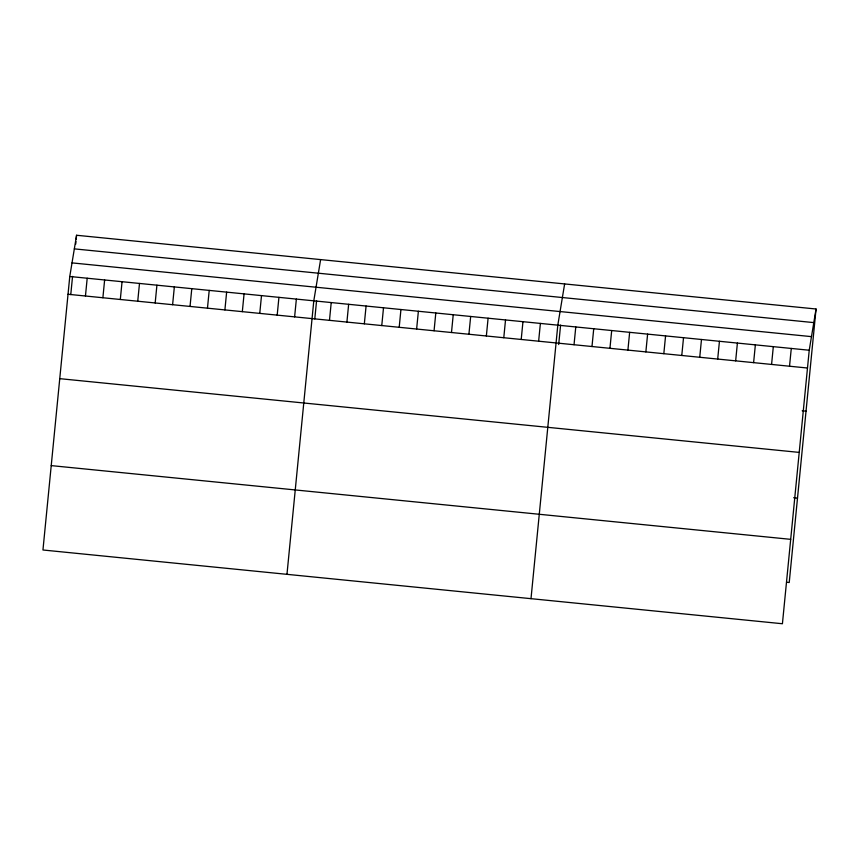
<?xml version="1.0" encoding="UTF-8"?>
<svg xmlns="http://www.w3.org/2000/svg" width="859" height="859" viewBox="0 0 859 859"><rect width="100%" height="100%" fill="white"/><g stroke="black" fill="none" stroke-linecap="round" stroke-linejoin="round"><path stroke-width="1.29" d="M69.772 276.491L42.95 549.996L782.42 623.741L809.232 350.236L816.05 309.004L76.58 235.259L69.772 276.491L809.232 350.236M70.771 294.583L72.553 276.405M75.71 244.149L75.957 241.615M76.215 239.07L76.58 235.259M85.449 296.011L87.199 278.23M102.887 297.751L104.626 279.97M120.314 299.49L122.053 281.709M137.741 301.23L139.491 283.449M155.178 302.959L156.918 285.188M172.605 304.698L174.345 286.927M190.032 306.438L191.782 288.656M207.47 308.177L209.209 290.396M224.897 309.916L226.636 292.135M242.324 311.656L244.074 293.875M259.762 313.395L261.501 295.614M277.189 315.135L278.928 297.354M294.616 316.864L296.366 299.093M286.97 574.327L313.793 300.833L320.611 259.601M314.791 318.925L316.574 300.747M329.48 320.343L331.22 302.572M346.907 322.082L348.647 304.301M364.334 323.822L366.084 306.04M381.772 325.561L383.511 307.78M399.199 327.3L400.938 309.519M416.626 329.04L418.376 311.259M434.063 330.769L435.803 312.998M451.49 332.508L453.23 314.738M468.917 334.248L470.668 316.477M486.355 335.987L488.095 318.206M503.782 337.727L505.522 319.945M521.209 339.466L522.959 321.685M538.636 341.206L540.386 323.424M531.002 598.669L557.813 325.164L564.631 283.932M558.683 344.556L560.594 325.078M574.027 344.727L575.777 326.957M591.991 346.521L593.73 328.75M609.944 348.314L611.694 330.532M627.908 350.107L629.647 332.326M645.861 351.9L647.611 334.119M663.824 353.683L665.564 335.912M681.778 355.476L683.528 337.694M699.741 357.269L701.481 339.488M717.694 359.062L719.445 341.281M735.658 360.855L737.398 343.074M753.611 362.638L755.362 344.867M771.575 364.431L773.315 346.649M789.528 366.224L791.279 348.443M816.05 309.004L789.228 582.509L786.672 582.252M74.336 248.874L813.795 322.608M72.016 262.886L811.487 336.631M68.022 294.272L807.492 368.017M802.188 410.785L806.032 411.171M59.754 378.658L799.214 452.403M793.662 497.737L797.506 498.113M51.229 465.61L790.688 539.345"/></g></svg>
